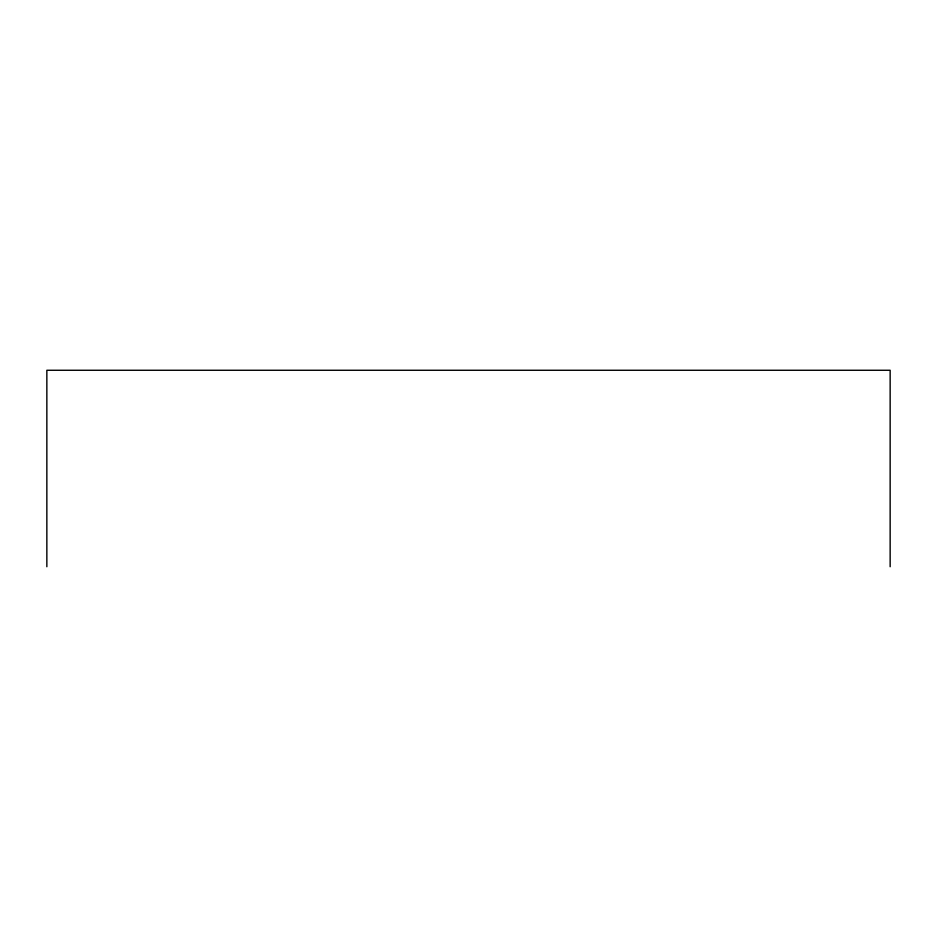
<?xml version="1.0" encoding="UTF-8"?>
<svg xmlns="http://www.w3.org/2000/svg" width="937" height="937" viewBox="0 0 937 937"><rect width="100%" height="100%" fill="white"/><g stroke="black" fill="none" stroke-linecap="round" stroke-linejoin="round"><path stroke-width="1.41" d="M890.15 566.733L890.15 370.267L46.85 370.267L46.85 566.733"/></g></svg>
